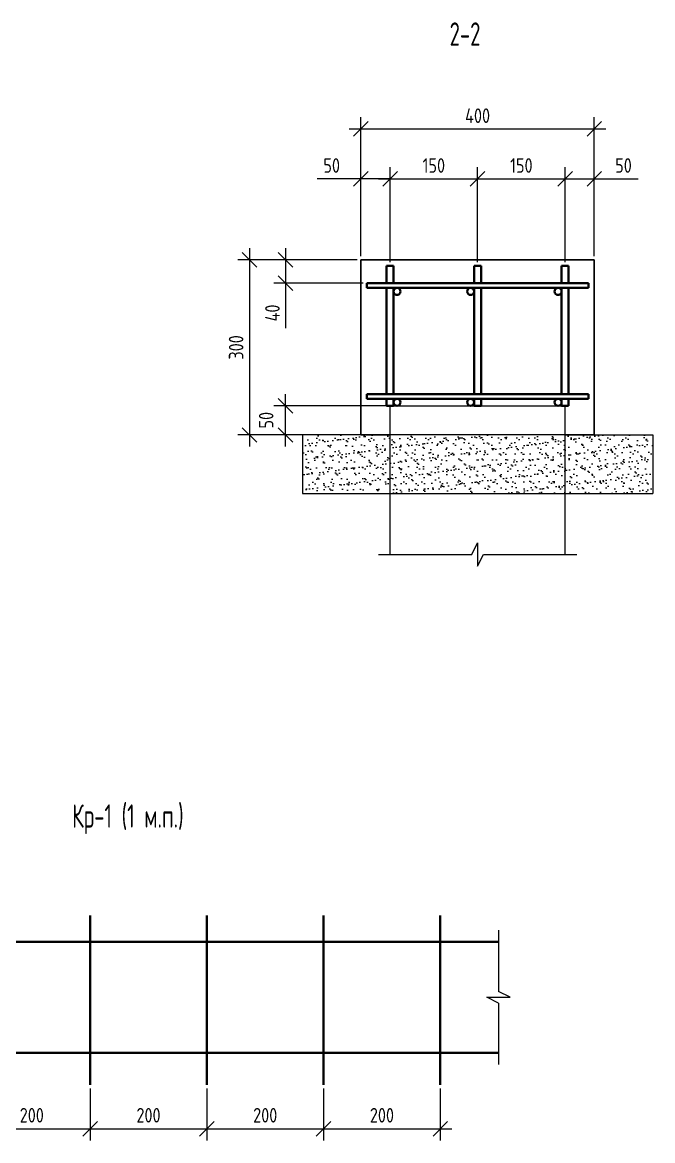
# Model space of a CAD drawing. Header units: millimetres. Extents: x -69913 to 106360, y -63759 to 35456.
# Drawn here: x 28572 to 29652, y -6684 to -4769 of the extents above; entities that cross this region are included whole.
import ezdxf

# ---------------------------------------------------------------- set-up
doc = ezdxf.new("R2010")
doc.units = ezdxf.units.MM
doc.header["$MEASUREMENT"] = 0
for name, color, linetype, lineweight in [('Арматура ОСН', 6, 'Continuous', 40), ('МОНОЛИТ', 2, 'Continuous', 30), ('размеры', 4, 'Continuous', 15), ('текст', 1, 'Continuous', 25), ('тонкая', 4, 'Continuous', 20)]:
    doc.layers.add(name, color=color, linetype=linetype, lineweight=lineweight)
doc.styles.add('style2', font='CS_Gost2304.shx')
doc.styles.add('ГОСТ 2.304', font='CS_Gost2304.shx')
doc.dimstyles.new('СПДС', dxfattribs={"dimscale": 100, "dimtxt": 2.5, "dimasz": 2.5, "dimexe": 2, "dimexo": 0.625, "dimgap": 1, "dimtad": 1, "dimdec": 0, "dimtxsty": 'ГОСТ 2.304', "dimblk": 'OBLIQUE', "dimblk1": 'OBLIQUE', "dimblk2": 'OBLIQUE', "dimcen": 2.5, "dimdle": 2, "dimadec": 0, "dimazin": 2, "dimtfac": 0.75, "dimtdec": 4, "dimtmove": 1, "dimatfit": 3, "dimfxl": 1, "dimtfill": 1, "dimtolj": 1, "dimarcsym": 1})

# ---------------------------------------------------------------- blocks, each defined once
blk = doc.blocks.new('_Oblique')
at = {"color": 0, "linetype": 'ByBlock', "lineweight": -2}
blk.add_line((-0.5, -0.5), (0.5, 0.5), dxfattribs=at)
blk = doc.blocks.new('*D98')
at = {"layer": 'размеры', "color": 0, "lineweight": -2, "ltscale": 10, "transparency": 16777216}
for p, q in [((29152.5, -5169.3), (29152.5, -5016.8)), ((29202.5, -5179.3), (29202.5, -5016.8)), ((29152.5, -5036.8), (29077.5, -5036.8)), ((29202.5, -5036.8), (29132.5, -5036.8))]:
    blk.add_line(p, q, dxfattribs=at)
at = {"layer": 'размеры', "color": 0, "lineweight": -2, "ltscale": 10, "transparency": 16777216, "xscale": 25, "yscale": 25, "zscale": 25, "rotation": 180}
blk.add_blockref('_Oblique', (29152.5, -5036.8), dxfattribs=at)
at = {"layer": 'размеры', "color": 0, "lineweight": -2, "ltscale": 10, "transparency": 16777216, "xscale": 25, "yscale": 25, "zscale": 25}
blk.add_blockref('_Oblique', (29202.5, -5036.8), dxfattribs=at)
at = {"layer": 'размеры', "color": 0, "ltscale": 10, "transparency": 16777216, "insert": (29102.5, -5013.8), "char_height": 25, "attachment_point": 5, "style": 'ГОСТ 2.304', "bg_fill": 3, "box_fill_scale": 1.25, "bg_fill_color": 256, "bg_fill_true_color": 13158600, "bg_fill_transparency": 0}
blk.add_mtext('\\A1;50', dxfattribs=at)
blk = doc.blocks.new('*D99')
at = {"layer": 'размеры', "color": 0, "lineweight": -2, "ltscale": 10, "transparency": 16777216}
for p, q in [((29502.5, -5179.3), (29502.5, -5016.8)), ((29552.5, -5169.3), (29552.5, -5016.8)), ((29482.5, -5036.8), (29552.5, -5036.8)), ((29552.5, -5036.8), (29627.5, -5036.8))]:
    blk.add_line(p, q, dxfattribs=at)
at = {"layer": 'размеры', "color": 0, "lineweight": -2, "ltscale": 10, "transparency": 16777216, "xscale": 25, "yscale": 25, "zscale": 25, "rotation": 180}
blk.add_blockref('_Oblique', (29502.5, -5036.8), dxfattribs=at)
at = {"layer": 'размеры', "color": 0, "lineweight": -2, "ltscale": 10, "transparency": 16777216, "xscale": 25, "yscale": 25, "zscale": 25}
blk.add_blockref('_Oblique', (29552.5, -5036.8), dxfattribs=at)
at = {"layer": 'размеры', "color": 0, "ltscale": 10, "transparency": 16777216, "insert": (29602.5, -5013.8), "char_height": 25, "attachment_point": 5, "style": 'ГОСТ 2.304', "bg_fill": 3, "box_fill_scale": 1.25, "bg_fill_color": 256, "bg_fill_true_color": 13158600, "bg_fill_transparency": 0}
blk.add_mtext('\\A1;50', dxfattribs=at)
blk = doc.blocks.new('*D87')
at = {"layer": 'размеры', "color": 0, "lineweight": -2, "ltscale": 10, "transparency": 16777216}
for p, q in [((29202.5, -5179.3), (29202.5, -5016.8)), ((29352.5, -5179.3), (29352.5, -5016.8)), ((29182.5, -5036.8), (29372.5, -5036.8))]:
    blk.add_line(p, q, dxfattribs=at)
at = {"layer": 'размеры', "color": 0, "lineweight": -2, "ltscale": 10, "transparency": 16777216, "xscale": 25, "yscale": 25, "zscale": 25, "rotation": 180}
blk.add_blockref('_Oblique', (29202.5, -5036.8), dxfattribs=at)
at = {"layer": 'размеры', "color": 0, "lineweight": -2, "ltscale": 10, "transparency": 16777216, "xscale": 25, "yscale": 25, "zscale": 25}
blk.add_blockref('_Oblique', (29352.5, -5036.8), dxfattribs=at)
at = {"layer": 'размеры', "color": 0, "ltscale": 10, "transparency": 16777216, "insert": (29277.5, -5013.8), "char_height": 25, "attachment_point": 5, "style": 'ГОСТ 2.304', "bg_fill": 3, "box_fill_scale": 1.25, "bg_fill_color": 256, "bg_fill_true_color": 13158600, "bg_fill_transparency": 0}
blk.add_mtext('\\A1;150', dxfattribs=at)
blk = doc.blocks.new('*D88')
at = {"layer": 'размеры', "color": 0, "lineweight": -2, "ltscale": 10, "transparency": 16777216}
for p, q in [((29352.5, -5179.3), (29352.5, -5016.8)), ((29502.5, -5179.3), (29502.5, -5016.8)), ((29332.5, -5036.8), (29522.5, -5036.8))]:
    blk.add_line(p, q, dxfattribs=at)
at = {"layer": 'размеры', "color": 0, "lineweight": -2, "ltscale": 10, "transparency": 16777216, "xscale": 25, "yscale": 25, "zscale": 25, "rotation": 180}
blk.add_blockref('_Oblique', (29352.5, -5036.8), dxfattribs=at)
at = {"layer": 'размеры', "color": 0, "lineweight": -2, "ltscale": 10, "transparency": 16777216, "xscale": 25, "yscale": 25, "zscale": 25}
blk.add_blockref('_Oblique', (29502.5, -5036.8), dxfattribs=at)
at = {"layer": 'размеры', "color": 0, "ltscale": 10, "transparency": 16777216, "insert": (29427.5, -5013.8), "char_height": 25, "attachment_point": 5, "style": 'ГОСТ 2.304', "bg_fill": 3, "box_fill_scale": 1.25, "bg_fill_color": 256, "bg_fill_true_color": 13158600, "bg_fill_transparency": 0}
blk.add_mtext('\\A1;150', dxfattribs=at)
blk = doc.blocks.new('*D100')
at = {"layer": 'размеры', "color": 0, "lineweight": -2, "ltscale": 10, "transparency": 16777216}
for p, q in [((29023.4, -5495.5), (29023.4, -5405.5)), ((29196.2, -5425.5), (29003.4, -5425.5)), ((29146.2, -5475.5), (29003.4, -5475.5))]:
    blk.add_line(p, q, dxfattribs=at)
at = {"layer": 'размеры', "color": 0, "ltscale": 10, "transparency": 16777216, "insert": (28990.2, -5450.2), "char_height": 25, "attachment_point": 5, "rotation": 90, "style": 'ГОСТ 2.304', "bg_fill": 3, "box_fill_scale": 1.25, "bg_fill_color": 256, "bg_fill_true_color": 13158600, "bg_fill_transparency": 0}
blk.add_mtext('\\A1;50', dxfattribs=at)
at = {"layer": 'размеры', "color": 0, "lineweight": -2, "ltscale": 10, "transparency": 16777216, "xscale": 25, "yscale": 25, "zscale": 25}
for p, rotation in [((29023.4, -5425.5), 90), ((29023.4, -5475.5), 270)]:
    blk.add_blockref('_Oblique', p, dxfattribs=dict(at, rotation=rotation))
blk = doc.blocks.new('*D101')
at = {"layer": 'размеры', "color": 0, "lineweight": -2, "ltscale": 10, "transparency": 16777216}
for p, q in [((29023.4, -5155.5), (29023.4, -5215.6)), ((29146.2, -5175.5), (29003.4, -5175.5)), ((29156.2, -5215.6), (29003.4, -5215.6)), ((29023.4, -5215.6), (29023.4, -5292.5))]:
    blk.add_line(p, q, dxfattribs=at)
at = {"layer": 'размеры', "color": 0, "lineweight": -2, "ltscale": 10, "transparency": 16777216, "xscale": 25, "yscale": 25, "zscale": 25}
for p, rotation in [((29023.4, -5175.5), 90), ((29023.4, -5215.6), 270)]:
    blk.add_blockref('_Oblique', p, dxfattribs=dict(at, rotation=rotation))
at = {"layer": 'размеры', "color": 0, "ltscale": 10, "transparency": 16777216, "insert": (29000.9, -5266.5), "char_height": 25, "attachment_point": 5, "rotation": 90, "style": 'ГОСТ 2.304', "bg_fill": 3, "box_fill_scale": 1.25, "bg_fill_color": 256, "bg_fill_true_color": 13158600, "bg_fill_transparency": 0}
blk.add_mtext('\\A1;40', dxfattribs=at)
blk = doc.blocks.new('*D102')
at = {"layer": 'размеры', "color": 0, "lineweight": -2, "ltscale": 10, "transparency": 16777216}
for p, q in [((28961.7, -5155.5), (28961.7, -5495.5)), ((29146.2, -5175.5), (28941.7, -5175.5)), ((29146.2, -5475.5), (28941.7, -5475.5))]:
    blk.add_line(p, q, dxfattribs=at)
at = {"layer": 'размеры', "color": 0, "lineweight": -2, "ltscale": 10, "transparency": 16777216, "xscale": 25, "yscale": 25, "zscale": 25}
for p, rotation in [((28961.7, -5175.5), 90), ((28961.7, -5475.5), 270)]:
    blk.add_blockref('_Oblique', p, dxfattribs=dict(at, rotation=rotation))
at = {"layer": 'размеры', "color": 0, "ltscale": 10, "transparency": 16777216, "insert": (28938.7, -5325.5), "char_height": 25, "attachment_point": 5, "rotation": 90, "style": 'ГОСТ 2.304', "bg_fill": 3, "box_fill_scale": 1.25, "bg_fill_color": 256, "bg_fill_true_color": 13158600, "bg_fill_transparency": 0}
blk.add_mtext('\\A1;300', dxfattribs=at)
blk = doc.blocks.new('*D103')
at = {"layer": 'размеры', "color": 0, "lineweight": -2, "ltscale": 0.001, "transparency": 16777216}
for p, q in [((29152.5, -5169.3), (29152.5, -4931)), ((29552.5, -5169.3), (29552.5, -4931)), ((29132.5, -4951), (29572.5, -4951))]:
    blk.add_line(p, q, dxfattribs=at)
at = {"layer": 'размеры', "color": 0, "lineweight": -2, "ltscale": 0.001, "transparency": 16777216, "xscale": 25, "yscale": 25, "zscale": 25, "rotation": 180}
blk.add_blockref('_Oblique', (29152.5, -4951), dxfattribs=at)
at = {"layer": 'размеры', "color": 0, "lineweight": -2, "ltscale": 0.001, "transparency": 16777216, "xscale": 25, "yscale": 25, "zscale": 25}
blk.add_blockref('_Oblique', (29552.5, -4951), dxfattribs=at)
at = {"layer": 'размеры', "color": 0, "ltscale": 0.001, "transparency": 16777216, "insert": (29352.5, -4928.5), "char_height": 25, "attachment_point": 5, "style": 'ГОСТ 2.304', "bg_fill": 3, "box_fill_scale": 1.25, "bg_fill_color": 256, "bg_fill_true_color": 13158600, "bg_fill_transparency": 0}
blk.add_mtext('\\A1;400', dxfattribs=at)
blk = doc.blocks.new('*D89')
at = {"layer": 'размеры', "color": 0, "lineweight": -2, "ltscale": 10, "transparency": 16777216}
for p, q in [((28488.6, -6595), (28488.6, -6684.3)), ((28688.6, -6595), (28688.6, -6684.3)), ((28468.6, -6664.3), (28708.6, -6664.3))]:
    blk.add_line(p, q, dxfattribs=at)
at = {"layer": 'размеры', "color": 0, "lineweight": -2, "ltscale": 10, "transparency": 16777216, "xscale": 25, "yscale": 25, "zscale": 25, "rotation": 180}
blk.add_blockref('_Oblique', (28488.6, -6664.3), dxfattribs=at)
at = {"layer": 'размеры', "color": 0, "lineweight": -2, "ltscale": 10, "transparency": 16777216, "xscale": 25, "yscale": 25, "zscale": 25}
blk.add_blockref('_Oblique', (28688.6, -6664.3), dxfattribs=at)
at = {"layer": 'размеры', "color": 0, "ltscale": 10, "transparency": 16777216, "insert": (28588.6, -6640.9), "char_height": 25, "attachment_point": 5, "style": 'ГОСТ 2.304', "bg_fill": 3, "box_fill_scale": 1.25, "bg_fill_color": 256, "bg_fill_true_color": 13158600, "bg_fill_transparency": 0}
blk.add_mtext('\\A1;200', dxfattribs=at)
blk = doc.blocks.new('*D90')
at = {"layer": 'размеры', "color": 0, "lineweight": -2, "ltscale": 10, "transparency": 16777216}
for p, q in [((28688.6, -6595), (28688.6, -6684.3)), ((28888.6, -6595), (28888.6, -6684.3)), ((28668.6, -6664.3), (28908.6, -6664.3))]:
    blk.add_line(p, q, dxfattribs=at)
at = {"layer": 'размеры', "color": 0, "lineweight": -2, "ltscale": 10, "transparency": 16777216, "xscale": 25, "yscale": 25, "zscale": 25, "rotation": 180}
blk.add_blockref('_Oblique', (28688.6, -6664.3), dxfattribs=at)
at = {"layer": 'размеры', "color": 0, "lineweight": -2, "ltscale": 10, "transparency": 16777216, "xscale": 25, "yscale": 25, "zscale": 25}
blk.add_blockref('_Oblique', (28888.6, -6664.3), dxfattribs=at)
at = {"layer": 'размеры', "color": 0, "ltscale": 10, "transparency": 16777216, "insert": (28788.6, -6640.9), "char_height": 25, "attachment_point": 5, "style": 'ГОСТ 2.304', "bg_fill": 3, "box_fill_scale": 1.25, "bg_fill_color": 256, "bg_fill_true_color": 13158600, "bg_fill_transparency": 0}
blk.add_mtext('\\A1;200', dxfattribs=at)
blk = doc.blocks.new('*D91')
at = {"layer": 'размеры', "color": 0, "lineweight": -2, "ltscale": 10, "transparency": 16777216}
for p, q in [((28888.6, -6595), (28888.6, -6684.3)), ((29088.6, -6595), (29088.6, -6684.3)), ((28868.6, -6664.3), (29108.6, -6664.3))]:
    blk.add_line(p, q, dxfattribs=at)
at = {"layer": 'размеры', "color": 0, "lineweight": -2, "ltscale": 10, "transparency": 16777216, "xscale": 25, "yscale": 25, "zscale": 25, "rotation": 180}
blk.add_blockref('_Oblique', (28888.6, -6664.3), dxfattribs=at)
at = {"layer": 'размеры', "color": 0, "lineweight": -2, "ltscale": 10, "transparency": 16777216, "xscale": 25, "yscale": 25, "zscale": 25}
blk.add_blockref('_Oblique', (29088.6, -6664.3), dxfattribs=at)
at = {"layer": 'размеры', "color": 0, "ltscale": 10, "transparency": 16777216, "insert": (28988.6, -6640.9), "char_height": 25, "attachment_point": 5, "style": 'ГОСТ 2.304', "bg_fill": 3, "box_fill_scale": 1.25, "bg_fill_color": 256, "bg_fill_true_color": 13158600, "bg_fill_transparency": 0}
blk.add_mtext('\\A1;200', dxfattribs=at)
blk = doc.blocks.new('*D92')
at = {"layer": 'размеры', "color": 0, "lineweight": -2, "ltscale": 10, "transparency": 16777216}
for p, q in [((29088.6, -6595), (29088.6, -6684.3)), ((29288.6, -6595), (29288.6, -6684.3)), ((29068.6, -6664.3), (29308.6, -6664.3))]:
    blk.add_line(p, q, dxfattribs=at)
at = {"layer": 'размеры', "color": 0, "lineweight": -2, "ltscale": 10, "transparency": 16777216, "xscale": 25, "yscale": 25, "zscale": 25, "rotation": 180}
blk.add_blockref('_Oblique', (29088.6, -6664.3), dxfattribs=at)
at = {"layer": 'размеры', "color": 0, "lineweight": -2, "ltscale": 10, "transparency": 16777216, "xscale": 25, "yscale": 25, "zscale": 25}
blk.add_blockref('_Oblique', (29288.6, -6664.3), dxfattribs=at)
at = {"layer": 'размеры', "color": 0, "ltscale": 10, "transparency": 16777216, "insert": (29188.6, -6640.9), "char_height": 25, "attachment_point": 5, "style": 'ГОСТ 2.304', "bg_fill": 3, "box_fill_scale": 1.25, "bg_fill_color": 256, "bg_fill_true_color": 13158600, "bg_fill_transparency": 0}
blk.add_mtext('\\A1;200', dxfattribs=at)

msp = doc.modelspace()

# ---------------------------------------------------------------- hatches: boundary and pattern name
at = {"layer": 'тонкая'}
h = msp.add_hatch(dxfattribs=at)
h.set_pattern_fill('AR-SAND', color=256, scale=10)
h.set_pattern_definition([(37.5, (-185433.07, -76527.998), (-0.6299336, 19.2682377), [0, -15.2, 0, -17, 0, -16.25]), (7.5, (-185433.07, -76527.998), (17.697767, 28.2214607), [0, -8.2, 0, -13.7, 0, -5.25]), (327.5, (-185445.37, -76527.998), (31.1414186, 0.0565905), [0, -5, 0, -18, 0, -23.5]), (317.5, (-185445.37, -76527.998), (30.061266, 8.7767556), [0, -2.5, 0, -11.8, 0, -13.5])])
h.paths.add_polyline_path([(29652.5, -5475.5), (29052.5, -5475.5), (29052.5, -5575.5), (29652.5, -5575.5)])

# ---------------------------------------------------------------- linework, layer by layer
at = {"layer": 'Арматура ОСН', "ltscale": 20}
for p, q in [((29196.5, -5215.6), (29196.5, -5185.5)), ((29208.5, -5215.6), (29208.5, -5185.5)), ((29346.5, -5215.6), (29346.5, -5185.5)), ((29358.5, -5215.6), (29358.5, -5185.5)), ((29496.5, -5215.6), (29496.5, -5185.5)), ((29508.5, -5215.6), (29508.5, -5185.5)), ((29196.5, -5405.5), (29196.5, -5223.6)), ((29208.5, -5405.5), (29208.5, -5223.6)), ((29346.5, -5405.5), (29346.5, -5223.6)), ((29358.5, -5405.5), (29358.5, -5223.6)), ((29496.5, -5405.5), (29496.5, -5223.6)), ((29508.5, -5405.5), (29508.5, -5223.6)), ((29196.5, -5425.5), (29196.5, -5413.5)), ((29208.5, -5425.5), (29208.5, -5413.5)), ((29346.5, -5425.5), (29346.5, -5413.5)), ((29358.5, -5425.5), (29358.5, -5413.5)), ((29496.5, -5425.5), (29496.5, -5413.5)), ((29508.5, -5425.5), (29508.5, -5413.5)), ((28688.6, -6298.8), (28688.6, -6588.8)), ((28888.6, -6298.8), (28888.6, -6588.8)), ((29088.6, -6298.8), (29088.6, -6588.8)), ((29288.6, -6298.8), (29288.6, -6588.8)), ((29388.6, -6343.8), (28188.6, -6343.8)), ((29388.6, -6533.8), (28188.6, -6533.8))]:
    msp.add_line(p, q, dxfattribs=at)
at = {"layer": 'Арматура ОСН', "ltscale": 10}
for p, q in [((29162.5, -5215.6), (29542.5, -5215.6)), ((29162.5, -5223.6), (29162.5, -5215.6)), ((29162.5, -5223.6), (29542.5, -5223.6)), ((29542.5, -5223.6), (29542.5, -5215.6)), ((29162.5, -5405.5), (29542.5, -5405.5)), ((29162.5, -5413.5), (29542.5, -5413.5)), ((29542.5, -5413.5), (29542.5, -5405.5)), ((29346.5, -5425.5), (29358.5, -5425.5)), ((29496.5, -5425.5), (29508.5, -5425.5))]:
    msp.add_line(p, q, dxfattribs=at)
at = {"layer": 'Арматура ОСН', "ltscale": 100}
for centre in [(29214.5, -5229.6), (29340.5, -5229.6), (29490.5, -5229.6), (29214.5, -5419.5), (29340.5, -5419.5), (29490.5, -5419.5)]:
    msp.add_circle(centre, 6, dxfattribs=at)
at = {"layer": 'МОНОЛИТ', "ltscale": 20}
for p, q in [((29552.5, -5175.5), (29152.5, -5175.5)), ((29152.5, -5475.5), (29152.5, -5175.5)), ((29552.5, -5475.5), (29552.5, -5175.5)), ((29202.5, -5475.5), (29152.5, -5475.5)), ((29552.5, -5475.5), (29502.5, -5475.5))]:
    msp.add_line(p, q, dxfattribs=at)
at = {"layer": 'МОНОЛИТ', "lineweight": 15, "ltscale": 20}
for p, q in [((29202.5, -5680), (29202.5, -5425.5)), ((29202.5, -5425.5), (29502.5, -5425.5)), ((29502.5, -5680), (29502.5, -5425.5))]:
    msp.add_line(p, q, dxfattribs=at)
at = {"layer": 'тонкая', "ltscale": 10}
for p, q in [((29552.5, -5475.5), (29652.5, -5475.5)), ((29652.5, -5475.5), (29652.5, -5575.5)), ((29052.5, -5575.5), (29652.5, -5575.5)), ((29342.5, -5680), (29352.5, -5660)), ((29352.5, -5660), (29352.5, -5700)), ((29182.5, -5680), (29342.5, -5680)), ((29352.5, -5700), (29362.5, -5680)), ((29362.5, -5680), (29522.5, -5680))]:
    msp.add_line(p, q, dxfattribs=at)
at = {"layer": 'тонкая', "ltscale": 20}
for p, q in [((29388.6, -6323.8), (29388.6, -6428.8)), ((29408.6, -6438.8), (29388.6, -6428.8)), ((29388.6, -6448.8), (29368.6, -6438.8)), ((29368.6, -6438.8), (29408.6, -6438.8)), ((29388.6, -6448.8), (29388.6, -6553.8))]:
    msp.add_line(p, q, dxfattribs=at)

# ---------------------------------------------------------------- texts
at = {"layer": 'текст', "color": 0, "linetype": 'Continuous', "lineweight": 25, "ltscale": 15, "style": 'style2', "width": 0.8}
for s, p in [('2-2', (29304.6, -4808.6)), ('Кр-1 (1 м.п.)', (28657.8, -6148.2))]:
    msp.add_text(s, height=40, dxfattribs=at).set_placement(p)

# ---------------------------------------------------------------- next in the draw order: dimensions: what is measured, and where the dimension line sits
at = {"layer": 'размеры', "ltscale": 10}
dim = msp.add_linear_dim(base=(29202.5, -5036.8), p1=(29152.5, -5175.5), p2=(29202.5, -5185.5), dimstyle='СПДС', override={"dimscale": 10, "dimtmove": 0}, dxfattribs=at)
dim.commit()
dim.dimension.update_dxf_attribs({"geometry": '*D98', "text_midpoint": (29102.5, -5036.8), "dimtype": 160})
for base, p1, p2, override, picture, middle in [((29552.5, -5036.8), (29502.5, -5185.5), (29552.5, -5175.5), {"dimscale": 10, "dimtmove": 0}, '*D99', (29602.5, -5013.8)), ((28688.6, -6664.3), (28488.6, -6588.8), (28688.6, -6588.8), {"dimscale": 10}, '*D89', (28588.6, -6640.9))]:
    dim = msp.add_linear_dim(base=base, p1=p1, p2=p2, dimstyle='СПДС', override=override, dxfattribs=at)
    dim.commit()
    dim.dimension.update_dxf_attribs({"geometry": picture, "text_midpoint": middle})
dim = msp.add_linear_dim(base=(29023.4, -5425.5), p1=(29152.5, -5475.5), p2=(29202.5, -5425.5), angle=90, dimstyle='СПДС', override={"dimscale": 10, "dimtmove": 2}, dxfattribs=at)
dim.commit()
dim.dimension.update_dxf_attribs({"geometry": '*D100', "text_midpoint": (28990.2, -5450.2), "dimtype": 160})

# ---------------------------------------------------------------- next in the draw order: linework, layer by layer
at = {"layer": 'Арматура ОСН', "ltscale": 10}
for p, q in [((29162.5, -5413.5), (29162.5, -5405.5)), ((29196.5, -5425.5), (29208.5, -5425.5))]:
    msp.add_line(p, q, dxfattribs=at)

# ---------------------------------------------------------------- next in the draw order: dimensions: what is measured, and where the dimension line sits
at = {"layer": 'размеры', "ltscale": 10}
for base, p1, p2, picture, middle in [((29352.5, -5036.8), (29202.5, -5185.5), (29352.5, -5185.5), '*D87', (29277.5, -5013.8)), ((28888.6, -6664.3), (28688.6, -6588.8), (28888.6, -6588.8), '*D90', (28788.6, -6640.9))]:
    dim = msp.add_linear_dim(base=base, p1=p1, p2=p2, dimstyle='СПДС', override={"dimscale": 10}, dxfattribs=at)
    dim.commit()
    dim.dimension.update_dxf_attribs({"geometry": picture, "text_midpoint": middle})
dim = msp.add_linear_dim(base=(29023.4, -5215.6), p1=(29152.5, -5175.5), p2=(29162.5, -5215.6), angle=90, dimstyle='СПДС', override={"dimscale": 10, "dimtmove": 0}, dxfattribs=at)
dim.commit()
dim.dimension.update_dxf_attribs({"geometry": '*D101', "text_midpoint": (29000.9, -5266.5)})

# ---------------------------------------------------------------- next in the draw order: linework, layer by layer
at = {"layer": 'Арматура ОСН', "ltscale": 10}
msp.add_line((29196.5, -5185.5), (29208.5, -5185.5), dxfattribs=at)

# ---------------------------------------------------------------- next in the draw order: dimensions: what is measured, and where the dimension line sits
at = {"layer": 'размеры', "ltscale": 10}
for base, p1, p2, picture, middle in [((29502.5, -5036.8), (29352.5, -5185.5), (29502.5, -5185.5), '*D88', (29427.5, -5013.8)), ((29088.6, -6664.3), (28888.6, -6588.8), (29088.6, -6588.8), '*D91', (28988.6, -6640.9))]:
    dim = msp.add_linear_dim(base=base, p1=p1, p2=p2, dimstyle='СПДС', override={"dimscale": 10}, dxfattribs=at)
    dim.commit()
    dim.dimension.update_dxf_attribs({"geometry": picture, "text_midpoint": middle})
dim = msp.add_linear_dim(base=(28961.7, -5475.5), p1=(29152.5, -5175.5), p2=(29152.5, -5475.5), angle=90, dimstyle='СПДС', override={"dimscale": 10}, dxfattribs=at)
dim.commit()
dim.dimension.update_dxf_attribs({"geometry": '*D102', "text_midpoint": (28938.7, -5325.5)})

# ---------------------------------------------------------------- next in the draw order: linework, layer by layer
at = {"layer": 'Арматура ОСН', "ltscale": 10}
for p, q in [((29346.5, -5185.5), (29358.5, -5185.5)), ((29496.5, -5185.5), (29508.5, -5185.5))]:
    msp.add_line(p, q, dxfattribs=at)
at = {"layer": 'тонкая', "ltscale": 10}
for p, q in [((29552.5, -5475.5), (29052.5, -5475.5)), ((29052.5, -5475.5), (29052.5, -5575.5))]:
    msp.add_line(p, q, dxfattribs=at)

# ---------------------------------------------------------------- next in the draw order: dimensions: what is measured, and where the dimension line sits
at = {"layer": 'размеры', "ltscale": 0.001}
dim = msp.add_linear_dim(base=(29552.5, -4951), p1=(29152.5, -5175.5), p2=(29552.5, -5175.5), dimstyle='СПДС', override={"dimscale": 10}, dxfattribs=at)
dim.commit()
dim.dimension.update_dxf_attribs({"geometry": '*D103', "text_midpoint": (29352.5, -4928.5)})
at = {"layer": 'размеры', "ltscale": 10}
dim = msp.add_linear_dim(base=(29288.6, -6664.3), p1=(29088.6, -6588.8), p2=(29288.6, -6588.8), dimstyle='СПДС', override={"dimscale": 10}, dxfattribs=at)
dim.commit()
dim.dimension.update_dxf_attribs({"geometry": '*D92', "text_midpoint": (29188.6, -6640.9)})

doc.saveas('drawing.dxf')
